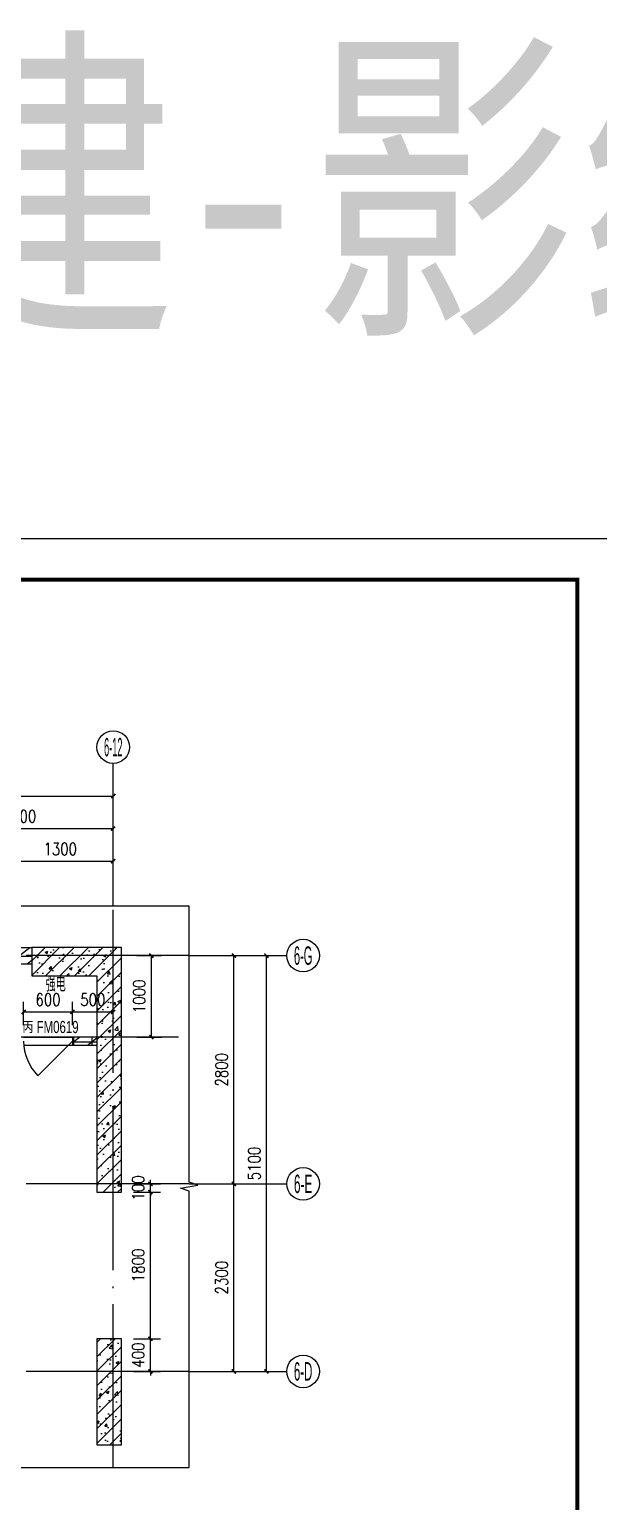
# Model space of a CAD drawing. Extents: x 718358 to 1668613, y -348838 to -159582.
# Drawn here: x 753181 to 760171, y -183089 to -165032 of the extents above; entities that cross this region are included whole.
import ezdxf
from ezdxf.enums import TextEntityAlignment as Align

# ---------------------------------------------------------------- set-up
doc = ezdxf.new("R2010")
doc.units = 0
doc.header["$LTSCALE"] = 1000
doc.linetypes.add('DOTE', pattern=[2.42, 2, -0.2, 0.02, -0.2])
for name, color, linetype in [('00-楼栋', 2, 'Continuous'), ('建-图框', 4, 'Continuous'), ('建-墙体', 2, 'Continuous'), ('建-尺寸', 73, 'Continuous'), ('建-影线', 8, 'Continuous'), ('建-房间名', 7, 'Continuous'), ('建-柱子', 6, 'Continuous'), ('建-符号', 3, 'Continuous'), ('建-轴标', 3, 'Continuous'), ('建-轴网', 14, 'DOTE'), ('建-门', 4, 'Continuous'), ('建-门窗-编号', 7, 'Continuous')]:
    doc.layers.add(name, color=color, linetype=linetype)
doc.styles.add('-黑体', font='simhei.ttf', dxfattribs={"width": 0.8})
doc.styles.add('_TCH_AXIS', font='gt宽度调整.shx', dxfattribs={"bigfont": 'gt国标汉字.shx'})
doc.styles.add('_TCH_WINDOW', font='gt单线西文.shx', dxfattribs={"height": 3.5, "bigfont": 'gt单线中文.shx'})
doc.styles.add('DIM_FONT', font='SIMPLEX.shx', dxfattribs={"width": 0.8, "bigfont": 'GBCBIG.shx'})
doc.dimstyles.new('DIMN50', dxfattribs={"dimscale": 0.5, "dimtxt": 300, "dimasz": 100, "dimexe": 250, "dimexo": 300, "dimgap": 150, "dimtad": 1, "dimdec": 0, "dimzin": 0, "dimdsep": 46, "dimtxsty": 'DIM_FONT', "dimblk": 'ARCHTICK', "dimcen": 0.09, "dimdle": 1, "dimclrt": 7, "dimazin": 2, "dimtfac": 1, "dimtdec": 0, "dimtix": 1, "dimtmove": 2, "dimatfit": 3, "dimldrblk": 'ARCHTICK', "dimfxl": 1, "dimtolj": 1, "dimtzin": 0, "dimarcsym": 0})
pattern_1 = [(45, (0, 0), (-88.388348, 88.388348), []), (50, (0, 0), (358.63009, -31.37607), [37.5, -412.5]), (355, (0, 0), (-69.37567, 376.09607), [30, -330]), (100.4514, (29.9, -2.6), (289.25469, 344.71977), [31.8701, -350.57106]), (46.1842, (0, 100), (533.62052, -82.7595), [56.25, -618.75]), (96.6356, (44.47, 93.1), (467.33135, 487.05894), [47.80514, -525.8565]), (351.1842, (0, 100), (467.33097, 487.0593), [45, -495]), (21, (50, 75), (298.45353, -201.30945), [37.5, -412.5]), (326, (50, 75), (121.65767, 362.57502), [30, -330]), (71.4514, (74.87, 58.22), (420.11131, 161.26525), [31.8701, -350.57106]), (37.5, (0, 0), (6.079928, 166.446927), [0, -326, 0, -335, 0, -331.25]), (7.5, (0, 0), (131.53477, 197.205856), [0, -191, 0, -318.5, 0, -126.25]), (327.5, (-111.5, 0), (266.911218, -11.277436), [0, -125, 0, -390, 0, -517.5]), (317.5, (-161.5, 0), (291.593085, 50.05249), [0, -162.5, 0, -259, 0, -367.5])]
pattern_2 = [(0, (0, 0), (0, 175), []), (37.875, (200, 0), (-84.807639, 109.038328), []), (90, (200, 0), (-225, 1e-14), [])]

# ---------------------------------------------------------------- blocks, each defined once
blk = doc.blocks.new('_ArchTick')
at = {"color": 0, "linetype": 'ByBlock', "const_width": 0.4}
blk.add_lwpolyline([(-0.5, -0.5), (0.5, 0.5)], dxfattribs=at)
blk = doc.blocks.new('*D808')
at = {"layer": 'Defpoints', "color": 0, "transparency": 16777216}
for p in [(753710, -177084), (753110, -177395), (753710, -177395)]:
    blk.add_point(p, dxfattribs=at)
at = {"layer": '建-尺寸', "color": 0, "lineweight": -2, "transparency": 16777216}
for p, q in [((753110, -177245), (753110, -176959)), ((753710, -177245), (753710, -176959)), ((753110, -177084), (753711, -177084))]:
    blk.add_line(p, q, dxfattribs=at)
at = {"layer": '建-尺寸', "color": 0, "lineweight": -2, "transparency": 16777216, "xscale": 50, "yscale": 50, "zscale": 50, "rotation": 180}
blk.add_blockref('_ArchTick', (753110, -177084), dxfattribs=at)
at = {"layer": '建-尺寸', "color": 0, "lineweight": -2, "transparency": 16777216, "xscale": 50, "yscale": 50, "zscale": 50}
blk.add_blockref('_ArchTick', (753710, -177084), dxfattribs=at)
at = {"layer": '建-尺寸', "color": 7, "transparency": 16777216, "insert": (753410, -176934), "char_height": 150, "attachment_point": 5, "style": 'DIM_FONT'}
blk.add_mtext('\\A1;600', dxfattribs=at)
blk = doc.blocks.new('*D809')
at = {"layer": 'Defpoints', "color": 0, "transparency": 16777216}
for p in [(754210, -177084), (753710, -177395), (754210, -177395)]:
    blk.add_point(p, dxfattribs=at)
at = {"layer": '建-尺寸', "color": 0, "lineweight": -2, "transparency": 16777216}
for p, q in [((753710, -177245), (753710, -176959)), ((754210, -177245), (754210, -176959)), ((753710, -177084), (754211, -177084))]:
    blk.add_line(p, q, dxfattribs=at)
at = {"layer": '建-尺寸', "color": 0, "lineweight": -2, "transparency": 16777216, "xscale": 50, "yscale": 50, "zscale": 50, "rotation": 180}
blk.add_blockref('_ArchTick', (753710, -177084), dxfattribs=at)
at = {"layer": '建-尺寸', "color": 0, "lineweight": -2, "transparency": 16777216, "xscale": 50, "yscale": 50, "zscale": 50}
blk.add_blockref('_ArchTick', (754210, -177084), dxfattribs=at)
at = {"layer": '建-尺寸', "color": 7, "transparency": 16777216, "insert": (753960, -176934), "char_height": 150, "attachment_point": 5, "style": 'DIM_FONT'}
blk.add_mtext('\\A1;500', dxfattribs=at)
blk = doc.blocks.new('*D970')
at = {"layer": 'Defpoints', "color": 0, "transparency": 16777216}
for p in [(754310, -179193), (754310, -179293), (754667, -179193)]:
    blk.add_point(p, dxfattribs=at)
at = {"layer": '建-尺寸', "color": 0, "lineweight": -2, "transparency": 16777216}
for p, q in [((754460, -179193), (754792, -179193)), ((754460, -179293), (754792, -179293)), ((754667, -179193), (754667, -179143)), ((754667, -179293), (754667, -179193)), ((754667, -179293), (754667, -179343))]:
    blk.add_line(p, q, dxfattribs=at)
at = {"layer": '建-尺寸', "color": 0, "lineweight": -2, "transparency": 16777216, "xscale": 50, "yscale": 50, "zscale": 50}
for p, rotation in [((754667, -179193), 270), ((754667, -179293), 90)]:
    blk.add_blockref('_ArchTick', p, dxfattribs=dict(at, rotation=rotation))
at = {"layer": '建-尺寸', "color": 7, "transparency": 16777216, "insert": (754517, -179243), "char_height": 150, "attachment_point": 5, "rotation": 90, "style": 'DIM_FONT'}
blk.add_mtext('\\A1;100', dxfattribs=at)
blk = doc.blocks.new('*D971')
at = {"layer": 'Defpoints', "color": 0, "transparency": 16777216}
for p in [(754310, -179293), (754667, -179293), (754310, -181093)]:
    blk.add_point(p, dxfattribs=at)
at = {"layer": '建-尺寸', "color": 0, "lineweight": -2, "transparency": 16777216}
for p, q in [((754460, -179293), (754792, -179293)), ((754667, -181093), (754667, -179292)), ((754460, -181093), (754792, -181093))]:
    blk.add_line(p, q, dxfattribs=at)
at = {"layer": '建-尺寸', "color": 0, "lineweight": -2, "transparency": 16777216, "xscale": 50, "yscale": 50, "zscale": 50}
for p, rotation in [((754667, -179293), 90), ((754667, -181093), 270)]:
    blk.add_blockref('_ArchTick', p, dxfattribs=dict(at, rotation=rotation))
at = {"layer": '建-尺寸', "color": 7, "transparency": 16777216, "insert": (754517, -180193), "char_height": 150, "attachment_point": 5, "rotation": 90, "style": 'DIM_FONT'}
blk.add_mtext('\\A1;1800', dxfattribs=at)
blk = doc.blocks.new('*D972')
at = {"layer": 'Defpoints', "color": 0, "transparency": 16777216}
for p in [(754310, -181093), (754667, -181093), (754310, -181493)]:
    blk.add_point(p, dxfattribs=at)
at = {"layer": '建-尺寸', "color": 0, "lineweight": -2, "transparency": 16777216}
for p, q in [((754460, -181093), (754792, -181093)), ((754667, -181093), (754667, -181043)), ((754667, -181493), (754667, -181093)), ((754460, -181493), (754792, -181493)), ((754667, -181493), (754667, -181543))]:
    blk.add_line(p, q, dxfattribs=at)
at = {"layer": '建-尺寸', "color": 0, "lineweight": -2, "transparency": 16777216, "xscale": 50, "yscale": 50, "zscale": 50}
for p, rotation in [((754667, -181093), 270), ((754667, -181493), 90)]:
    blk.add_blockref('_ArchTick', p, dxfattribs=dict(at, rotation=rotation))
at = {"layer": '建-尺寸', "color": 7, "transparency": 16777216, "insert": (754517, -181293), "char_height": 150, "attachment_point": 5, "rotation": 90, "style": 'DIM_FONT'}
blk.add_mtext('\\A1;400', dxfattribs=at)
blk = doc.blocks.new('*D1046')
at = {"layer": 'Defpoints', "color": 0, "transparency": 16777216}
for p in [(754350, -176393), (754679, -176393), (754350, -177393)]:
    blk.add_point(p, dxfattribs=at)
at = {"layer": '建-尺寸', "color": 0, "lineweight": -2, "transparency": 16777216}
for p, q in [((754500, -176393), (754804, -176393)), ((754679, -177393), (754679, -176392)), ((754500, -177393), (754804, -177393))]:
    blk.add_line(p, q, dxfattribs=at)
at = {"layer": '建-尺寸', "color": 0, "lineweight": -2, "transparency": 16777216, "xscale": 50, "yscale": 50, "zscale": 50}
for p, rotation in [((754679, -176393), 90), ((754679, -177393), 270)]:
    blk.add_blockref('_ArchTick', p, dxfattribs=dict(at, rotation=rotation))
at = {"layer": '建-尺寸', "color": 7, "transparency": 16777216, "insert": (754529, -176893), "char_height": 150, "attachment_point": 5, "rotation": 90, "style": 'DIM_FONT'}
blk.add_mtext('\\A1;1000', dxfattribs=at)
blk = doc.blocks.new('*D1061')
at = {"layer": 'Defpoints', "color": 0, "transparency": 16777216}
for p in [(754211, -174435), (743310, -175785), (754211, -175785)]:
    blk.add_point(p, dxfattribs=at)
at = {"layer": '建-尺寸', "color": 0, "lineweight": -2, "transparency": 16777216}
for p, q in [((743310, -175635), (743310, -174310)), ((754211, -175635), (754211, -174310)), ((743310, -174435), (754211, -174435))]:
    blk.add_line(p, q, dxfattribs=at)
at = {"layer": '建-尺寸', "color": 0, "lineweight": -2, "transparency": 16777216, "xscale": 50, "yscale": 50, "zscale": 50, "rotation": 180}
blk.add_blockref('_ArchTick', (743310, -174435), dxfattribs=at)
at = {"layer": '建-尺寸', "color": 0, "lineweight": -2, "transparency": 16777216, "xscale": 50, "yscale": 50, "zscale": 50}
blk.add_blockref('_ArchTick', (754211, -174435), dxfattribs=at)
at = {"layer": '建-尺寸', "color": 7, "transparency": 16777216, "insert": (748760, -174285), "char_height": 150, "attachment_point": 5, "style": 'DIM_FONT'}
blk.add_mtext('\\A1;10900', dxfattribs=at)
blk = doc.blocks.new('*D1062')
at = {"layer": 'Defpoints', "color": 0, "transparency": 16777216}
for p in [(754210, -175235), (752910, -175785), (754210, -175785)]:
    blk.add_point(p, dxfattribs=at)
at = {"layer": '建-尺寸', "color": 0, "lineweight": -2, "transparency": 16777216}
for p, q in [((752910, -175635), (752910, -175110)), ((754210, -175635), (754210, -175110)), ((752910, -175235), (754211, -175235))]:
    blk.add_line(p, q, dxfattribs=at)
at = {"layer": '建-尺寸', "color": 0, "lineweight": -2, "transparency": 16777216, "xscale": 50, "yscale": 50, "zscale": 50, "rotation": 180}
blk.add_blockref('_ArchTick', (752910, -175235), dxfattribs=at)
at = {"layer": '建-尺寸', "color": 0, "lineweight": -2, "transparency": 16777216, "xscale": 50, "yscale": 50, "zscale": 50}
blk.add_blockref('_ArchTick', (754210, -175235), dxfattribs=at)
at = {"layer": '建-尺寸', "color": 7, "transparency": 16777216, "insert": (753560, -175085), "char_height": 150, "attachment_point": 5, "style": 'DIM_FONT'}
blk.add_mtext('\\A1;1300', dxfattribs=at)
blk = doc.blocks.new('*D1069')
at = {"layer": 'Defpoints', "color": 0, "transparency": 16777216}
for p in [(754210, -174835), (751910, -175785), (754210, -175785)]:
    blk.add_point(p, dxfattribs=at)
at = {"layer": '建-尺寸', "color": 0, "lineweight": -2, "transparency": 16777216}
for p, q in [((751910, -175635), (751910, -174710)), ((754210, -175635), (754210, -174710)), ((751910, -174835), (754211, -174835))]:
    blk.add_line(p, q, dxfattribs=at)
at = {"layer": '建-尺寸', "color": 0, "lineweight": -2, "transparency": 16777216, "xscale": 50, "yscale": 50, "zscale": 50, "rotation": 180}
blk.add_blockref('_ArchTick', (751910, -174835), dxfattribs=at)
at = {"layer": '建-尺寸', "color": 0, "lineweight": -2, "transparency": 16777216, "xscale": 50, "yscale": 50, "zscale": 50}
blk.add_blockref('_ArchTick', (754210, -174835), dxfattribs=at)
at = {"layer": '建-尺寸', "color": 7, "transparency": 16777216, "insert": (753060, -174685), "char_height": 150, "attachment_point": 5, "style": 'DIM_FONT'}
blk.add_mtext('\\A1;2300', dxfattribs=at)
blk = doc.blocks.new('*D1077')
at = {"layer": 'Defpoints', "color": 0, "transparency": 16777216}
for p in [(755718, -176393), (756092, -176393), (755718, -181493)]:
    blk.add_point(p, dxfattribs=at)
at = {"layer": '建-尺寸', "color": 0, "lineweight": -2, "transparency": 16777216}
for p, q in [((755868, -176393), (756217, -176393)), ((756092, -181493), (756092, -176392)), ((755868, -181493), (756217, -181493))]:
    blk.add_line(p, q, dxfattribs=at)
at = {"layer": '建-尺寸', "color": 0, "lineweight": -2, "transparency": 16777216, "xscale": 50, "yscale": 50, "zscale": 50}
for p, rotation in [((756092, -176393), 90), ((756092, -181493), 270)]:
    blk.add_blockref('_ArchTick', p, dxfattribs=dict(at, rotation=rotation))
at = {"layer": '建-尺寸', "color": 7, "transparency": 16777216, "insert": (755942, -178943), "char_height": 150, "attachment_point": 5, "rotation": 90, "style": 'DIM_FONT'}
blk.add_mtext('\\A1;5100', dxfattribs=at)
blk = doc.blocks.new('*D1078')
at = {"layer": 'Defpoints', "color": 0, "transparency": 16777216}
for p in [(755142, -176393), (755692, -176393), (755142, -179193)]:
    blk.add_point(p, dxfattribs=at)
at = {"layer": '建-尺寸', "color": 0, "lineweight": -2, "transparency": 16777216}
for p, q in [((755292, -176393), (755817, -176393)), ((755692, -179193), (755692, -176392)), ((755292, -179193), (755817, -179193))]:
    blk.add_line(p, q, dxfattribs=at)
at = {"layer": '建-尺寸', "color": 0, "lineweight": -2, "transparency": 16777216, "xscale": 50, "yscale": 50, "zscale": 50}
for p, rotation in [((755692, -176393), 90), ((755692, -179193), 270)]:
    blk.add_blockref('_ArchTick', p, dxfattribs=dict(at, rotation=rotation))
at = {"layer": '建-尺寸', "color": 7, "transparency": 16777216, "insert": (755542, -177793), "char_height": 150, "attachment_point": 5, "rotation": 90, "style": 'DIM_FONT'}
blk.add_mtext('\\A1;2800', dxfattribs=at)
blk = doc.blocks.new('*D1079')
at = {"layer": 'Defpoints', "color": 0, "transparency": 16777216}
for p in [(755142, -179193), (755692, -179193), (755142, -181493)]:
    blk.add_point(p, dxfattribs=at)
at = {"layer": '建-尺寸', "color": 0, "lineweight": -2, "transparency": 16777216}
for p, q in [((755292, -179193), (755817, -179193)), ((755692, -181493), (755692, -179192)), ((755292, -181493), (755817, -181493))]:
    blk.add_line(p, q, dxfattribs=at)
at = {"layer": '建-尺寸', "color": 0, "lineweight": -2, "transparency": 16777216, "xscale": 50, "yscale": 50, "zscale": 50}
for p, rotation in [((755692, -179193), 90), ((755692, -181493), 270)]:
    blk.add_blockref('_ArchTick', p, dxfattribs=dict(at, rotation=rotation))
at = {"layer": '建-尺寸', "color": 7, "transparency": 16777216, "insert": (755542, -180343), "char_height": 150, "attachment_point": 5, "rotation": 90, "style": 'DIM_FONT'}
blk.add_mtext('\\A1;2300', dxfattribs=at)

msp = doc.modelspace()

# ---------------------------------------------------------------- hatches: boundary and pattern name
at = {"layer": '建-影线'}
h = msp.add_hatch(dxfattribs=at)
h.set_pattern_fill('空心砖', color=256, scale=50, style=0)
h.set_pattern_definition(pattern_2)
h.paths.add_polyline_path([(752877, -176426), (752910.3, -176492.7), (753210.3, -176492.7), (753210.3, -176292.7), (752910.3, -176292.7)])
h = msp.add_hatch(dxfattribs=at)
h.set_pattern_fill('钢筋混凝土', color=256, scale=50, style=0)
h.set_pattern_definition(pattern_1)
h.paths.add_polyline_path([(754010.3, -176642.7), (754010.3, -179292.7), (754310.3, -179292.7), (754310.3, -176292.7), (753210.3, -176292.7), (753210.3, -176642.7)])
h = msp.add_hatch(dxfattribs=at)
h.set_pattern_fill('空心砖', color=256, scale=50, style=0)
h.set_pattern_definition(pattern_2)
h.paths.add_polyline_path([(754010.3, -177392.9), (753710.3, -177392.9), (753710.3, -177492.9), (754010.3, -177492.9)])
h = msp.add_hatch(dxfattribs=at)
h.set_pattern_fill('钢筋混凝土', color=256, scale=50, style=0)
h.set_pattern_definition(pattern_1)
h.paths.add_polyline_path([(754310.3, -181092.7), (754010.3, -181092.7), (754010.3, -182392.7), (754310.3, -182392.7)])

# ---------------------------------------------------------------- linework, layer by layer
at = {"layer": '建-图框'}
msp.add_lwpolyline([(718358.1, -200980.7), (760408.1, -200980.7), (760408.1, -171280.7), (718358.1, -171280.7)], close=True, dxfattribs=at)
at = {"layer": '建-图框', "const_width": 50}
msp.add_lwpolyline([(719608.1, -200480.7), (759908.1, -200480.7), (759908.1, -171780.7), (719608.1, -171780.7)], close=True, dxfattribs=at)
at = {"layer": '建-墙体'}
for p, q in [((752910.3, -176292.7), (753210.3, -176292.7)), ((752910.3, -176492.7), (753210.3, -176492.7)), ((754010.3, -177392.9), (753710.3, -177392.9)), ((753710.3, -177392.9), (753710.3, -177492.9)), ((753710.3, -177492.9), (754010.3, -177492.9))]:
    msp.add_line(p, q, dxfattribs=at)
at = {"layer": '建-柱子'}
for p, q in [((754310.3, -176292.7), (753210.3, -176292.7)), ((753210.3, -176292.7), (753210.3, -176642.7)), ((754310.3, -179292.7), (754310.3, -176292.7)), ((753210.3, -176642.7), (754010.3, -176642.7)), ((754010.3, -176642.7), (754010.3, -179292.7)), ((754010.3, -179292.7), (754310.3, -179292.7)), ((754310.3, -181092.7), (754010.3, -181092.7)), ((754010.3, -181092.7), (754010.3, -182392.7)), ((754310.3, -182392.7), (754310.3, -181092.7)), ((754010.3, -182392.7), (754310.3, -182392.7))]:
    msp.add_line(p, q, dxfattribs=at)
at = {"layer": '建-符号'}
for points in [[(755142.5, -175785.2), (748731.2, -175785.2), (748692.9, -175890.2), (748655.9, -175680.2), (748618.7, -175785.2), (742207.3, -175785.2)], [(755142.5, -182670), (755142.5, -179283.9), (755037.5, -179245.7), (755247.5, -179208.6), (755142.5, -179171.4), (755142.5, -175785.2)], [(742207.3, -182670), (748618.7, -182670), (748656.9, -182565), (748693.9, -182775), (748731.2, -182670), (755142.5, -182670)]]:
    msp.add_lwpolyline(points, dxfattribs=at)
at = {"layer": '建-轴标'}
for p, q in [((754210.3, -175785.2), (754210.8, -174035)), ((755142.5, -176392.7), (756342.5, -176392.7)), ((755142.5, -179192.7), (756342.5, -179192.7)), ((755142.5, -181492.7), (756342.5, -181492.7))]:
    msp.add_line(p, q, dxfattribs=at)
for centre in [(754210.8, -173835), (756542.5, -176392.7), (756542.5, -179192.7), (756542.5, -181492.7)]:
    msp.add_circle(centre, 200, dxfattribs=at)
at = {"layer": '建-轴网'}
for p, q in [((754210.3, -182670), (754210.3, -175785.2)), ((755142.5, -176392.7), (742207.3, -176392.7)), ((755010.3, -177392.9), (752010.3, -177392.9)), ((755142.5, -179192.7), (742207.3, -179192.7)), ((755142.5, -181492.7), (742207.3, -181492.7))]:
    msp.add_line(p, q, dxfattribs=at)
at = {"layer": '建-门'}
for p, q in [((753110.3, -177392.9), (753710.3, -177392.9)), ((753110.3, -177492.9), (753710.3, -177492.9)), ((753710.3, -177442.9), (753286.1, -177867.2))]:
    msp.add_line(p, q, dxfattribs=at)
msp.add_arc((753710.3, -177442.9), 600, 180, 225, dxfattribs=at)

# ---------------------------------------------------------------- texts
at = {"layer": '00-楼栋', "style": '-黑体', "width": 0.8}
msp.add_text('A1图框  1:50(打印时建-影线改色)', height=3000, dxfattribs=at).set_placement((720658.1, -168481.8))
at = {"layer": '建-房间名', "style": 'DIM_FONT', "width": 0.8}
msp.add_text('强电', height=192.91, dxfattribs=at).set_placement((753380.4, -176834.9))
at = {"layer": '建-轴标', "style": '_TCH_AXIS'}
for s, width, p, p2 in [('6-12', 0.276316, (754097.7, -173948.1), (754324, -173948.1)), ('6-G', 0.344262, (756429.3, -176505.8), (756655.6, -176505.8)), ('6-E', 0.355932, (756429.3, -179305.8), (756655.6, -179305.8)), ('6-D', 0.35, (756429.3, -181605.8), (756655.6, -181605.8))]:
    msp.add_text(s, height=226.27, dxfattribs=dict(at, width=width)).set_placement(p, p2, align=Align.FIT)
at = {"layer": '建-门窗-编号', "style": '_TCH_WINDOW'}
msp.add_text('丙', height=143.3, rotation=0, dxfattribs=at).set_placement((753094.8, -177342.9))
at = {"layer": '建-门窗-编号', "style": '_TCH_WINDOW', "width": 0.705882}
msp.add_text('FM0619', height=148.75, rotation=0, dxfattribs=at).set_placement((753269.8, -177342.9))

# ---------------------------------------------------------------- dimensions: what is measured, and where the dimension line sits
at = {"layer": '建-尺寸'}
for p1, p2, distance, picture, middle in [((743310.4, -175785.2), (754210.6, -175785.2), 1350.2, '*D1061', (748760.5, -174285)), ((751910.4, -175785), (754210.3, -175785), 950, '*D1069', (753060.4, -174685)), ((752910.3, -175785), (754210.3, -175785), 550, '*D1062', (753560.3, -175085)), ((754349.6, -177392.7), (754349.6, -176392.7), -329.3, '*D1046', (754528.9, -176892.7)), ((755142.5, -179192.7), (755142.5, -176392.7), -550, '*D1078', (755542.5, -177792.7)), ((755718.1, -181492.7), (755718.1, -176392.7), -374.3, '*D1077', (755942.5, -178942.7)), ((753110.3, -177395), (753710.3, -177395), 310.5, '*D808', (753410.3, -176934.5)), ((753710.3, -177395), (754210.3, -177395), 310.5, '*D809', (753960.3, -176934.5)), ((754310.3, -179292.7), (754310.3, -179192.7), -357.2, '*D970', (754517.5, -179242.7)), ((754310.3, -181092.7), (754310.3, -179292.7), -357.2, '*D971', (754517.5, -180192.7)), ((755142.5, -181492.7), (755142.5, -179192.7), -550, '*D1079', (755542.5, -180342.7)), ((754310.3, -181492.7), (754310.3, -181092.7), -357.2, '*D972', (754517.5, -181292.7))]:
    dim = msp.add_aligned_dim(p1=p1, p2=p2, distance=distance, dimstyle='DIMN50', dxfattribs=at)
    dim.commit()
    dim.dimension.update_dxf_attribs({"geometry": picture, "text_midpoint": middle})

doc.saveas('drawing.dxf')
